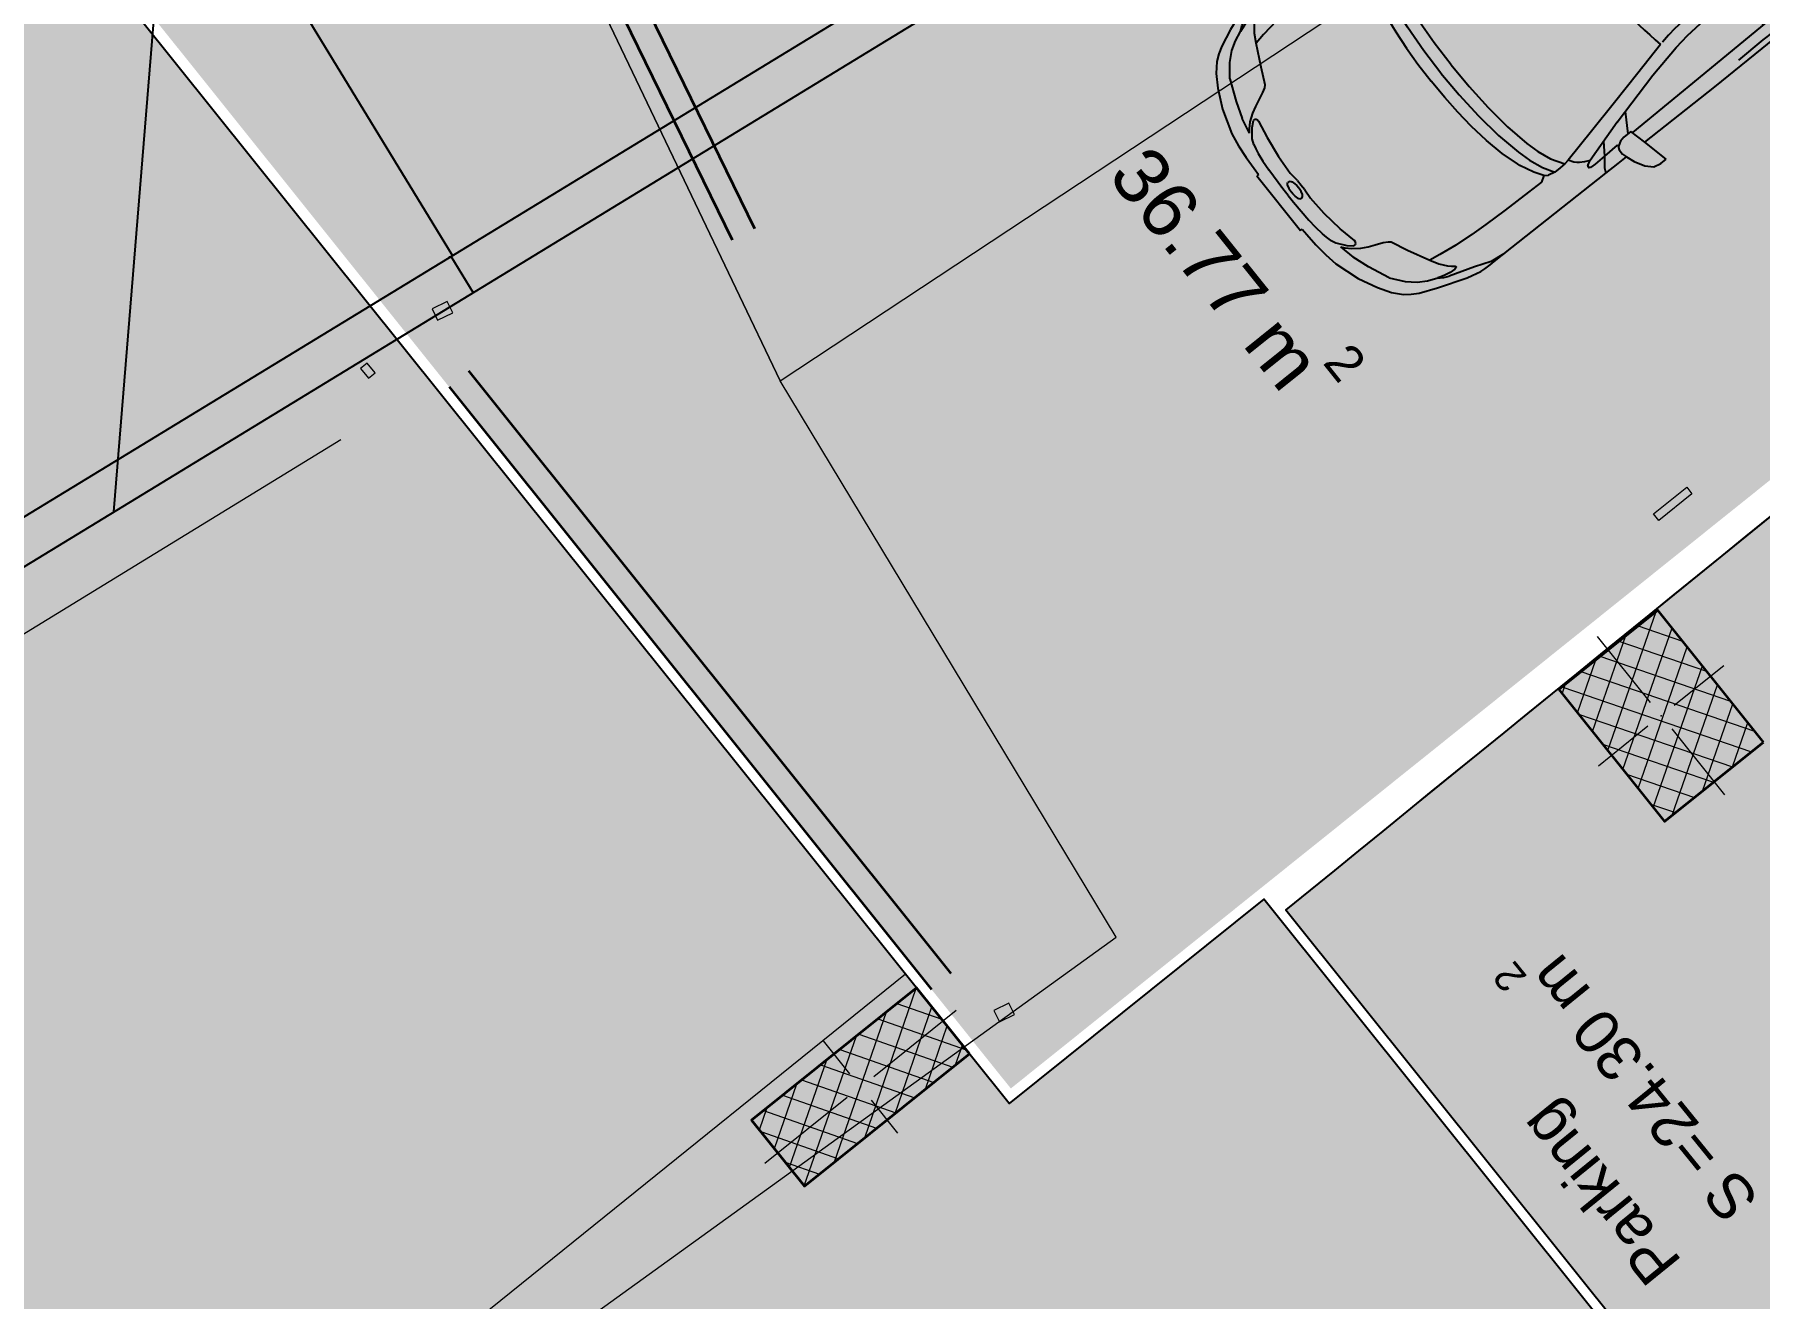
# Model space of a CAD drawing. Header units: metres. Extents: x 7511783 to 7512372, y 4692307 to 4692611.
# Drawn here: x 7511930.56 to 7511938.72, y 4692369.04 to 4692375.02 of the extents above; entities that cross this region are included whole.
import ezdxf
from ezdxf.enums import TextEntityAlignment as Align

# ---------------------------------------------------------------- set-up
doc = ezdxf.new("R2010")
doc.units = ezdxf.units.M
for name, color, linetype, lineweight in [('2D Drafting - General_Pen_No__1', 7, 'Continuous', 0), ('2D Drafting - General_Pen_No__102', 254, 'Continuous', 0), ('A - Fill Zone_Pen_No__1', 7, 'Continuous', 0), ('A - Fill Zone_Pen_No__102', 254, 'Continuous', 0), ('A - Fill Zone_Pen_No__156', 165, 'Continuous', 0), ('A - Muret', 7, 'Continuous', 0), ('A - Muret_Pen_No__102', 254, 'Continuous', 0), ('A - Muret_Pen_No__7', 7, 'Continuous', 0), ('A - Pllaka Themel', 7, 'Continuous', 0), ('A - Pllaka Themel_Pen_No__42', 8, 'Continuous', 0), ('A - Rampa_Pen_No__42', 8, 'Continuous', 0), ('A - Shtyllat', 7, 'Continuous', 0), ('A - Shtyllat_Pen_No__1', 7, 'Continuous', 0), ('A - Shtyllat_Pen_No__7', 7, 'Continuous', 0), ('A -Polyline_Pen_No__1', 7, 'Continuous', 0), ('A -Polyline_Pen_No__178', 43, 'Continuous', 0), ('A1 - Bodrumi -1', 7, 'Continuous', 0), ('A1 - Bodrumi -1_Pen_No__42', 8, 'Continuous', 0), ('bodrum 1 garazhat projekt', 7, 'Continuous', 0), ('garazhat-netw-amiri - b1', 20, 'Continuous', 0), ('Interior - Furniture _Pen_No__42', 8, 'Continuous', 0), ('Parc-Kojshi', 251, 'Continuous', 0), ('vijat rregullim', 1, 'Continuous', 0)]:
    doc.layers.add(name, color=color, linetype=linetype, lineweight=lineweight)
doc.styles.add('GENERATED_STYLE_1', font='arial.ttf')
pattern_1 = [(44.99999999999998, (0, 0), (-68.94290863686237, 68.94290863686243), []), (135.0000000000001, (0, 0), (68.94290863686219, 68.94290863686261), [])]

# ---------------------------------------------------------------- blocks, each defined once
blk = doc.blocks.new('Slab_5', base_point=(27099.99999994247, -19050.45703700876))
at = {"layer": 'A - Pllaka Themel_Pen_No__42', "color": 8, "linetype": 'Continuous', "lineweight": 25, "flags": 128}
blk.add_lwpolyline([(27099.99999994247, -19050.45703700876), (27099.99999994245, -53141.28956256484), (34367.48378446266, -53141.28956256484), (34572.08011014806, -54047.73212241127), (58725.51372234098, -48551.56399353076), (58577.30438397717, -47886.40318112022), (60192.66493870387, -47573.34216697117), (56976.71528492225, -33242.20353530695), (55470.262655318, -33580.37692266012), (52202.17436583388, -19050.80466526668)], close=True, dxfattribs=at)
blk = doc.blocks.new('Slab_6', base_point=(63264.51523607764, -68393.3326743771))
at = {"layer": 'A1 - Bodrumi -1_Pen_No__42', "color": 8, "linetype": 'Continuous', "lineweight": 25, "flags": 128}
blk.add_lwpolyline([(63264.51523607764, -68393.3326743771), (83257.00457082294, -63909.70114019907), (75456.13369070938, -29146.91751099753, 0.0021919497620864), (57048.23205081843, -33332.54687322022), (60252.72529317138, -47612.63264707229), (58637.28843211705, -47925.70844958309), (58785.1422201114, -48589.27355840802), (58818.69832244765, -48581.63779186852)], format="xyb", close=True, dxfattribs=at)
blk = doc.blocks.new('Wall_21', base_point=(9499.999999999998, -12000.83965125989))
at = {"layer": 'A - Muret_Pen_No__102', "linetype": 'Continuous', "lineweight": 0}
blk.add_hatch(color=254, dxfattribs=at).paths.add_polyline_path([(9499.999999999998, -12000.83965125989), (9499.999999999998, -18400.83861859194), (9619.999999999996, -18400.83861859194), (9619.999999999996, -12000.83965125989)])
at = {"layer": 'A - Muret_Pen_No__7', "color": 7, "linetype": 'Continuous', "lineweight": 35, "flags": 128}
for points in [[(9499.999999999998, -12000.83965125989), (9499.999999999998, -18400.83861859194)], [(9619.999999999996, -18400.83861859194), (9619.999999999996, -12000.83965125989)]]:
    blk.add_lwpolyline(points, dxfattribs=at)
blk = doc.blocks.new('Wall_49', base_point=(55376.65188295733, -32935.07336948369))
at = {"layer": 'A - Muret_Pen_No__102', "linetype": 'Continuous', "lineweight": 0}
blk.add_hatch(color=254, dxfattribs=at).paths.add_polyline_path([(55493.74042120957, -32908.80029943175), (54694.60120712954, -29347.35726092619), (54577.51266887731, -29373.63033097814), (55376.65188295733, -32935.07336948369)])
at = {"layer": 'A - Muret_Pen_No__7', "color": 7, "linetype": 'Continuous', "lineweight": 35, "flags": 128}
for points in [[(55493.74042120957, -32908.80029943175), (54694.60120712954, -29347.35726092619)], [(54577.51266887731, -29373.63033097814), (55376.65188295733, -32935.07336948369)]]:
    blk.add_lwpolyline(points, dxfattribs=at)
blk = doc.blocks.new('Column_58', base_point=(6943.845032109078, 11981.02561069926))
at = {"layer": 'A - Shtyllat_Pen_No__1', "color": 7, "linetype": 'Continuous', "lineweight": 13, "flags": 128}
blk.add_lwpolyline([(7037.039968977286, 12022.43459211792), (7045.7976589946, 11983.40507936717), (6850.650095240871, 11939.6166292806), (6841.892405223557, 11978.64614203135)], close=True, dxfattribs=at)
blk = doc.blocks.new('Column_83', base_point=(990.0000000000013, 14410))
at = {"layer": 'A - Shtyllat_Pen_No__1', "color": 7, "linetype": 'Continuous', "lineweight": 13, "flags": 128}
blk.add_lwpolyline([(950.0000000000013, 14440), (950.0000000000013, 14380), (1030.000000000001, 14380), (1030.000000000001, 14440)], close=True, dxfattribs=at)
blk = doc.blocks.new('Column_85', base_point=(7275.000000000002, 14410))
at = {"layer": 'A - Shtyllat_Pen_No__1', "color": 7, "linetype": 'Continuous', "lineweight": 13, "flags": 128}
blk.add_lwpolyline([(7235.000000000001, 14440), (7235.000000000001, 14380), (7315.000000000002, 14380), (7315.000000000002, 14440)], close=True, dxfattribs=at)
blk = doc.blocks.new('Column_95', base_point=(5563.748212184094, 11681.59937349723))
at = {"layer": 'A - Shtyllat_Pen_No__1', "color": 7, "linetype": 'Continuous', "lineweight": 13, "flags": 128}
blk.add_lwpolyline([(5589.831236072453, 11656.70608394283), (5576.694701046481, 11715.25035306894), (5537.665188295735, 11706.49266305163), (5550.801723321708, 11647.94839392551)], close=True, dxfattribs=at)
blk = doc.blocks.new('Column_100', base_point=(54872.54005040725, -33201.91900576002))
at = {"layer": 'A - Shtyllat', "linetype": 'Continuous', "lineweight": 0}
h = blk.add_hatch(dxfattribs=at)
h.set_pattern_fill('CONCRETE_BLOCK', color=18, style=0, pattern_type=2)
h.set_pattern_definition(pattern_1)
h.paths.add_polyline_path([(55404.19740987815, -33287.5954442973), (55316.62050970499, -32897.30031678984), (54340.88269093636, -33116.24256722273), (54428.4595911095, -33506.53769473019)])
at = {"layer": 'A - Shtyllat_Pen_No__1', "color": 7, "linetype": 'Continuous', "lineweight": 13}
for p, q in [((54855.02467037262, -33123.85998025853), (54811.23622028603, -32928.7124165048)), ((54950.59907590874, -33184.40362572539), (55438.46798529306, -33074.93250050894)), ((54794.48102490576, -33219.43438579465), (54306.61211552144, -33328.90551101109)), ((54890.05543044188, -33279.9780312615), (54933.84388052846, -33475.12559501523))]:
    blk.add_line(p, q, dxfattribs=at)
blk.add_point((54872.54005040725, -33201.91900576002), dxfattribs=at)
at = {"layer": 'A - Shtyllat_Pen_No__7', "color": 7, "linetype": 'Continuous', "lineweight": 35, "flags": 128}
blk.add_lwpolyline([(55404.19740987815, -33287.5954442973), (55316.62050970499, -32897.30031678984), (54340.88269093636, -33116.24256722273), (54428.4595911095, -33506.53769473019)], close=True, dxfattribs=at)
blk = doc.blocks.new('Column_179', base_point=(59045.0060760387, -33287.85267673247))
at = {"layer": 'A - Shtyllat', "linetype": 'Continuous', "lineweight": 0}
h = blk.add_hatch(dxfattribs=at)
h.set_pattern_fill('CONCRETE_BLOCK', color=18, style=0, pattern_type=2)
h.set_pattern_definition(pattern_1)
h.paths.add_polyline_path([(59425.30967170808, -33612.45886139465), (59250.14300652697, -32831.87149318445), (58664.70248036931, -32963.24649207029), (58839.86914555044, -33743.83386028049)])
at = {"layer": 'A - Shtyllat_Pen_No__1', "color": 7, "linetype": 'Continuous', "lineweight": 13}
for p, q in [((59027.48940952059, -33209.79393991145), (58939.90607693003, -32819.50025580635)), ((59123.06481285972, -33270.33601021436), (59415.78507593855, -33204.64851077144)), ((58966.94733921767, -33305.36934325059), (58674.22707613886, -33371.0568426935)), ((59062.52274255681, -33365.91141355349), (59150.10607514737, -33756.2050976586))]:
    blk.add_line(p, q, dxfattribs=at)
blk.add_point((59045.0060760387, -33287.85267673247), dxfattribs=at)
at = {"layer": 'A - Shtyllat_Pen_No__7', "color": 7, "linetype": 'Continuous', "lineweight": 35, "flags": 128}
blk.add_lwpolyline([(59425.30967170808, -33612.45886139465), (59250.14300652697, -32831.87149318445), (58664.70248036931, -32963.24649207029), (58839.86914555044, -33743.83386028049)], close=True, dxfattribs=at)
blk = doc.blocks.new('Car 05 22')
at = {"layer": 'Interior - Furniture _Pen_No__42', "color": 8, "linetype": 'Continuous', "lineweight": 25}
for p, q in [((1961.117547741, 983.221158223), (1928.938242309, 983.221158223)), ((1928.938242309, 983.221158223), (1957.843908175, 858.0544967500001)), ((1996.903176747, 974.9060932165999), (1961.117547741, 983.221158223)), ((2026.89661068, 945.007687052), (1996.903176747, 974.9060932165999)), ((2054.5732194, 897.577022836), (2026.89661068, 945.007687052)), ((2067.91700908, 857.6794056350001), (2054.5732194, 897.577022836)), ((-483.1389679684001, 817.2581826864), (-585.227090103, 801.027979058)), ((-372.3345973750002, 830.229933465), (-483.1389679684001, 817.2581826864)), ((-251.752794228, 841.043733947), (-372.3345973750002, 830.229933465)), ((-168.2198443133, 844.6061713611999), (-251.752794228, 841.043733947)), ((-78.35772569479998, 850.6357850930001), (-168.2198443133, 844.6061713611999)), ((-24.036324899, 852.2918850640001), (-78.35772569479998, 850.6357850930001)), ((40.3182760438, 852.3336850629998), (-24.036324899, 852.2918850640001)), ((230.8030912739, 845.5192631063), (40.3182760438, 852.3336850629998)), ((124.560977278, 791.3967861309999), (129.0398444, 820.4687779309999)), ((129.0398444, 820.4687779309999), (138.886242882, 832.3883788069998)), ((138.886242882, 832.3883788069998), (165.168377873, 840.275885275)), ((165.168377873, 840.275885275), (194.733578306, 844.324685204)), ((194.733578306, 844.324685204), (230.803091274, 845.519263106)), ((210.873013229, 809.2317387879999), (418.0703055720001, 816.1926024380003)), ((400.0158099590001, 847.596806379), (230.8030912739, 845.5192631063)), ((590.7241636140001, 851.6786068920001), (400.0158099590001, 847.596806379)), ((856.5325990199999, 856.169707455), (590.7241636140001, 851.6786068920001)), ((1129.8609284, 858.5331077519999), (856.5325990199999, 856.169707455)), ((1119.51383092, 833.2672045809999), (1115.14443198, 808.948201529)), ((1120.16623076, 836.3248049650001), (1119.51383092, 833.2672045809999)), ((1120.69723063, 838.160005195), (1120.16623076, 836.3248049650001)), ((1129.8609284, 858.5331077519999), (1120.69723063, 838.160005195)), ((1536.1071561, 860.3802508980001), (1129.8609284, 858.5331077519999)), ((1162.63563846, 830.4777734580001), (1220.13025657, 829.0713745190002)), ((1220.13025657, 829.0713745190002), (1369.65750367, 831.489072695)), ((1957.843908175, 858.0544967500001), (1536.1071561, 860.3802508980001)), ((1957.84390817, 858.0544967500001), (1977.22141076, 777.427813481)), ((2119.91703998, 857.4374531180001), (2067.91700908, 857.6794056350001)), ((2075.28112592, 835.6608695470001), (2067.91700908, 857.6794056350001)), ((2075.2191259, 809.3983893609999), (2075.28112592, 835.6608695470001)), ((2193.165590015, 856.4504063259001), (2119.91703998, 857.4374531180001)), ((2166.81146925, 813.814537484), (2182.27381684, 834.081841238)), ((2182.27381684, 834.081841238), (2193.16559002, 856.4504063260001)), ((2808.01466132, 852.5547640039999), (2193.165590015, 856.4504063259001)), ((2855.711363900001, 852.6327640009998), (2808.01466132, 852.5547640039999)), ((2808.01466132, 852.5547640039999), (2876.86636504, 843.317264394)), ((2891.44016583, 852.5287640049999), (2855.711363900001, 852.6327640009998)), ((2876.86636504, 843.317264394), (2954.16376923, 813.731165643)), ((2922.51356751, 852.034364026), (2891.44016583, 852.5287640049999)), ((2904.11849592, 832.8863289209997), (2905.06820589, 832.8379901159999)), ((2945.17226874, 849.4061641369999), (2922.51356751, 852.034364026)), ((2989.61447115, 839.6482645490003), (2945.17226874, 849.4061641369999)), ((3013.55027244, 833.064864827), (2989.61447115, 839.6482645490003)), ((3154.26138006, 782.5577669589998), (3013.55027244, 833.064864827)), ((-757.6903274910002, 747.022066986), (-784.8200333720001, 721.8124613509999)), ((-706.3378894982, 775.7872218095), (-757.6903274910002, 747.022066986)), ((-701.0941271610001, 743.2591195180001), (-729.425104913, 716.3992494200002)), ((-585.227090103, 801.027979058), (-706.3378894982, 775.7872218095)), ((-664.8727541800001, 760.961322365), (-701.0941271610001, 743.2591195180001)), ((-626.571782751, 772.4860242179999), (-664.8727541800001, 760.961322365)), ((-594.8871138119998, 778.4895580349998), (-626.571782751, 772.4860242179999)), ((125.693926866, 743.8968737240001), (124.560977278, 791.3967861309999)), ((327.3887276080001, 761.920895626), (125.394377448, 756.455747737)), ((132.429139117, 722.8048827370001), (125.693926866, 743.8968737240001)), ((521.9507803269998, 764.6728959719999), (327.3887276080001, 761.920895626)), ((355.2943663540001, 762.315609428), (339.1227247570001, 683.1192857359999)), ((373.4006373970002, 762.5717151969999), (357.2289958010001, 683.375391506)), ((813.627009446, 769.327996556), (521.9507803269998, 764.6728959719999)), ((1108.59023357, 773.98329714), (813.627009446, 769.327996556)), ((1036.25651944, 772.8416796290002), (996.5002997029998, 578.7916468290002)), ((1041.96657906, 578.0240872360001), (1107.56627095, 773.967136299)), ((1173.32542975, 774.895061201), (1090.33970038, 577.89253068)), ((1115.14443198, 808.948201529), (1108.59023357, 773.98329714)), ((1108.59023357, 773.98329714), (1537.61805657, 780.025947399)), ((1537.61805657, 780.025611521), (1974.99295641, 786.0764425990001)), ((1939.15395607, 686.22492547), (1995.917261, 777.427813481)), ((1977.22141076, 777.427813481), (2019.59119012, 777.427813481)), ((2000.39650233, 701.591770694), (2213.53100788, 762.9814866290001)), ((2019.59119012, 777.427813481), (2044.48611622, 783.069509224)), ((2044.48611622, 783.069509224), (2063.35562216, 792.2740022800001)), ((2063.35562216, 792.2740022800001), (2070.42572439, 799.8521965630001)), ((2068.68333559, 787.696981005), (2065.39356605, 794.4584027669999)), ((2068.68333559, 787.696981005), (2148.02030692, 790.4828861469999)), ((2070.42572439, 799.8521965630001), (2075.2191259, 809.3983893609999)), ((2106.51930118, 732.1586113790001), (2148.02030692, 790.4828861469999)), ((2148.02030692, 790.4828861469999), (2166.81146925, 813.814537484)), ((2148.02030692, 790.4828861469999), (2205.61920777, 792.204186117)), ((2205.61920777, 792.204186117), (2227.21980808, 791.0038861380001)), ((2226.59190807, 769.8777067159999), (2213.53100788, 762.9814866290001)), ((2213.53100788, 762.9814866290001), (2238.34670825, 752.240186817)), ((2234.36910819, 773.9630864369999), (2226.59190807, 769.8828865080001)), ((2227.21980808, 791.0038861380001), (2232.61990816, 790.029986155)), ((2232.61990816, 790.029986155), (2237.93539134, 787.2871225249999)), ((2238.46067648, 776.864360243), (2234.36910819, 773.9630864369999)), ((2240.81890828, 784.03918626), (2237.93539134, 787.2871225249999)), ((2238.34670825, 752.240186817), (2258.53170854, 739.717487037)), ((2238.46067648, 776.864360243), (2240.85090828, 780.5209863219999)), ((2240.85090828, 780.5209863219999), (2240.81890828, 784.03918626)), ((2258.53170854, 739.717487037), (2269.0398087, 731.086787188)), ((2954.16376923, 813.731165643), (3075.78877375, 774.6896785450001)), ((3022.47491973, 758.305686711), (3023.66221975, 762.4851866380001)), ((3024.49924208, 753.7186598590001), (3022.47491973, 758.305686711)), ((3023.66221975, 762.4851866380001), (3034.64521991, 765.0503865930001)), ((3037.91041996, 743.452886971), (3024.49924208, 753.7186598590001)), ((3034.64521991, 765.0503865930001), (3046.93432009, 763.817386614)), ((3050.61522015, 730.6688871950001), (3037.91041996, 743.452886971)), ((3046.93432009, 763.817386614), (3060.9451203, 762.9292866300001)), ((3060.9451203, 762.9292866300001), (3089.85712072, 757.3861867269998)), ((3100.48402088, 763.1120866269999), (3075.78877375, 774.6896785450001)), ((3089.85712072, 757.3861867269998), (3108.43932099, 751.4304868319999)), ((3114.13862108, 753.3111867989999), (3100.48402088, 763.1120866269999)), ((3108.43932099, 751.4304868319999), (3122.8656212, 746.4359869189999)), ((3122.8656212, 746.4359869189999), (3114.13862108, 753.3111867989999)), ((3170.0706946, 726.5554905960001), (3122.8656212, 746.4359869189999)), ((3235.883818752, 747.6101556219), (3154.26138006, 782.5577669589998)), ((3269.07948628, 728.3294692490001), (3235.883818752, 747.6101556219)), ((-815.0478655078, 667.7598955197002), (-855.0523550635, 511.0116477078998)), ((-784.8200333720001, 721.8124613509999), (-815.0478655078, 667.7598955197002)), ((-768.2719792499998, 602.2788720830002), (-750.577082573, 669.7773949330001)), ((-729.425104913, 716.3992494200002), (-750.577082573, 669.7773949330001)), ((146.670770152, 710.6062742990001), (132.429139117, 722.8048827370001)), ((171.252864179, 696.6287725440001), (146.670770152, 710.6062742990001)), ((212.566754139, 676.5412700230002), (171.252864179, 696.6287725440001)), ((266.3151410770001, 654.566867265), (212.566754139, 676.5412700230002)), ((319.4903281550001, 636.426864989), (266.3151410770001, 654.566867265)), ((339.1227247570001, 683.1192857359999), (329.5580559370001, 633.8673348859999)), ((357.2289958010001, 683.375391506), (346.76505809, 629.492778784)), ((2000.39650233, 701.591770694), (1730.35620914, 633.8338533080002)), ((1952.84760406, 621.338789111), (2122.045506540001, 659.9572884350001)), ((2122.045506540001, 659.9572884350001), (2293.79610906, 697.6509877739999)), ((2269.0398087, 731.086787188), (2278.83550884, 721.965087348)), ((2278.83550884, 721.965087348), (2293.79610906, 697.6509877739999)), ((2293.79610906, 697.6509877739999), (2317.1870094, 700.7385877199999)), ((2293.79610906, 697.6386630720001), (2293.79610906, 697.6509877739999)), ((2317.1870094, 700.7385877199999), (2345.74280982, 702.7498876850001)), ((2355.134199750001, 639.912801441), (2317.1870094, 700.7385877199999)), ((2345.74280982, 702.7498876850001), (2378.929310310001, 702.0184876970001)), ((2410.10490185, 649.1086815510001), (2378.929310310001, 702.0184876970001)), ((2378.929310310001, 702.0184876970001), (2410.57231077, 694.2028878339999)), ((2410.57231077, 694.2028878339999), (2410.58631694, 694.1782473540001)), ((2428.73881104, 681.7061880529999), (2410.57231077, 694.2028878339999)), ((2428.73881104, 681.7061880529999), (2457.25830016, 700.035535323)), ((2428.77597173, 681.700745325), (2428.73881104, 681.7061880529999)), ((2428.77597173, 681.700745325), (2456.66545813, 639.8418234830003)), ((2457.25830016, 700.035535323), (2535.4819126, 697.9905877680001)), ((2535.422612600001, 697.9916562040003), (2673.21491462, 695.5089878119999)), ((2535.46586986, 697.9894090810001), (2535.4819126, 697.988971943)), ((2673.21491462, 695.5089878119999), (2787.200816290001, 691.4809878819998)), ((2787.200816290001, 691.4809878819998), (2868.415817480001, 687.223087957)), ((2868.395882330001, 687.22488671), (2959.72331881, 678.984388101)), ((2959.72331881, 678.984388101), (2868.415817480001, 687.1969879569999)), ((2959.72331881, 678.984388101), (3047.2313201, 666.2002883250001)), ((3047.20992906, 666.2041971140001), (3100.00912087, 656.556188494)), ((3064.50712035, 714.6457874760001), (3050.61522015, 730.6688871950001)), ((3076.97452053, 697.807687771), (3064.50712035, 714.6457874760001)), ((3100.00912087, 656.556188494), (3076.97452053, 697.807687771)), ((3152.92075342, 553.873393456), (3100.00912087, 656.556188494)), ((3211.69204952, 701.0151137130001), (3170.0706946, 726.5554905960001)), ((3254.25934432, 663.1775183300001), (3211.69204952, 701.0151137130001)), ((3301.867263790001, 602.80900872), (3254.25934432, 663.1775183300001)), ((3298.56678787, 705.6390702070001), (3269.07948628, 728.3294692490001)), ((3337.33388997, 663.3806719909999), (3298.56678787, 705.6390702070001)), ((3374.49419199, 603.583974516), (3337.33388997, 663.3806719909999)), ((-768.2719792499998, 602.2788720830002), (-782.764796709, 510.0106247469999)), ((-764.3441764490001, 617.261773195), (-665.728145997, 623.9546285630003)), ((-665.728145997, 623.9546285630003), (-500.877431885, 634.180288886)), ((-500.877431885, 634.180288886), (-383.0238853850001, 641.9613403830001)), ((-383.0238853850001, 641.9613403830001), (-274.220886173, 631.318400078)), ((-274.220886173, 631.318400078), (-56.404854203, 600.536895199)), ((-56.404854203, 600.536895199), (145.941775497, 566.5900898169999)), ((392.7088835140001, 617.8124267930001), (319.4903281550001, 636.426864989)), ((474.8166917820001, 607.1053878569999), (392.7088835140001, 617.8124267930001)), ((521.3449804749999, 601.6186871690002), (474.8166917820001, 607.1053878569999)), ((569.9935686519999, 596.8381865689998), (521.3449804749999, 601.6186871690002)), ((652.59274858, 590.9845858339997), (569.9935686519999, 596.8381865689998)), ((772.8388193580001, 584.9903850819998), (652.59274858, 590.9845858339997)), ((907.2666866909999, 580.298084493), (772.8388193580001, 584.9903850819998)), ((1041.96657906, 578.0240872360001), (907.2666866909999, 580.298084493)), ((1227.79815085, 577.5186957939999), (1041.96657906, 578.0240872360001)), ((1316.09897866, 580.475793563), (1227.79815085, 577.5186957939999)), ((1403.02450604, 584.4121905939998), (1316.09897866, 580.475793563)), ((1483.8761315, 590.1361862749999), (1403.02450604, 584.4121905939998)), ((1562.00595611, 600.596478384), (1483.8761315, 590.1361862749999)), ((1730.35620914, 633.8338533080002), (1562.00595611, 600.596478384)), ((1610.72419049, 544.0665862469999), (1779.61280153, 581.7538898049997)), ((1779.61280153, 581.7538898049997), (1952.84760406, 621.338789111)), ((2379.77420337, 575.387091212), (2355.13301598, 639.9159014410001)), ((2397.334105950001, 514.2584815219999), (2379.77250853, 575.3929912130001)), ((2436.02871163, 583.2244924540001), (2410.10490185, 649.1086815510001)), ((2453.63941421, 521.616582688), (2436.02871163, 583.2244924540001)), ((2456.66545813, 639.8418234830003), (2487.236391870001, 574.2621729599999)), ((2487.236391870001, 574.2621729599999), (2491.79934275, 562.0052962960001)), ((3301.867263790001, 602.80900872), (3346.015513130001, 501.4217980699999)), ((3418.40079436, 512.7439783509999), (3374.49419199, 603.583974516)), ((-855.0523550635, 511.0116477078998), (-874.6778528530002, 344.9579771100001)), ((-782.7621654889999, 510.027376359), (-794.5333543099999, 390.6265818930001)), ((145.941775497, 566.5900898169999), (233.261172115, 552.312592089)), ((233.261172115, 552.312592089), (315.3092800730001, 541.359190513)), ((315.2936019620001, 541.3606176840001), (384.2945810830001, 535.0794906230001)), ((384.2815104790001, 535.080362318), (454.174320738, 530.4191213629999)), ((454.170282107, 530.4193907049998), (526.242583163, 526.2868907769997)), ((526.2331313149998, 526.2873073839999), (627.7018846490002, 521.814890855)), ((627.698546207, 521.8149872519999), (756.75876515, 518.0884218199999)), ((756.75876515, 518.0884218199999), (1322.62824821, 518.052230308)), ((1322.62824821, 518.052230308), (1420.49779626, 521.652890858)), ((1420.49066257, 521.652523245), (1466.64156934, 524.030772681)), ((1466.62639694, 524.0299908169999), (1510.87647584, 527.594696836)), ((1510.85529759, 527.5929907539999), (1554.25309822, 533.0576906580001)), ((1554.25309822, 533.0576906580001), (1596.82961355, 540.969674969)), ((1597.28918852, 541.1774857889999), (1596.65116701, 540.8889849259999)), ((2419.31580918, 395.7362626700001), (2397.33316008, 514.2635815229997)), ((2477.61661773, 401.0764635800001), (2453.63941421, 521.616582688)), ((2491.79994982, 562.0052962960001), (2517.90263133, 477.034766618)), ((3189.62073735, 475.569766106), (3152.92075342, 553.873393456)), ((3346.015513130001, 501.4217980699999), (3374.297465860001, 419.557472908)), ((3457.47689648, 393.0984834030001), (3418.40079436, 512.7439783509999)), ((2517.90263133, 477.034766618), (2537.54372273, 384.0810341510001)), ((3199.39883308, 466.7584630290001), (3189.62073735, 475.569766106)), ((3220.69886845, 454.388540188), (3199.39883308, 466.7584630290001)), ((3256.10680826, 439.2417534179999), (3220.67662376, 454.4014587129999)), ((3288.390194130001, 425.101248479), (3256.10680826, 439.2417534179999)), ((3319.36158057, 408.41284265), (3288.390194130001, 425.101248479)), ((3353.46269085, 384.2512837760001), (3319.36158057, 408.41284265)), ((3391.09039087, 344.247647689), (3374.297465860001, 419.557472908)), ((-874.6778528530002, 344.9579771100001), (-882.944054645, 194.680643518)), ((-794.5333543099999, 390.6265818930001), (-802.4328468090001, 258.715288008)), ((2433.73206705, 266.091642182), (2419.31580918, 395.7362626700001)), ((2493.88922012, 269.050242651), (2477.61661773, 401.0764635800001)), ((2537.54372273, 384.0810341510001), (2551.45611664, 285.6281997640001)), ((3321.23357975, 370.497229407), (3320.99727986, 362.132926485)), ((3320.99727986, 362.132926485), (3338.31527228, 276.8564967000001)), ((3324.654278260001, 377.297531782), (3321.23357975, 370.497229407)), ((3328.30797666, 379.591332583), (3324.654278260001, 377.297531782)), ((3338.468372210001, 379.4523325350001), (3328.30797666, 379.591332583)), ((3363.640761200001, 357.811724976), (3338.468372210001, 379.4523325350001)), ((3377.182392130001, 359.9734848010001), (3353.46269085, 384.2512837760001)), ((3396.66521323, 315.8049103040001), (3363.640761200001, 357.811724976)), ((3391.09039087, 344.247647689), (3377.182392130001, 359.9734848010001)), ((3468.34279707, 330.9338860280001), (3457.47689648, 393.0984834030001)), ((3474.4914974, 263.721088865), (3468.34279707, 330.9338860280001)), ((-802.4328468090001, 258.715288008), (-806.8131426489999, 124.936494209)), ((2441.61713002, 131.955220918), (2433.73181129, 266.093942182)), ((2503.10292147, 133.173421111), (2493.88922012, 269.050242651)), ((2551.45611664, 285.6281997640001), (2559.71041303, 193.693567653)), ((3338.31527228, 276.8564967000001), (3351.882966340001, 172.661960307)), ((3408.0703938, 289.3779877820001), (3396.66521323, 315.8049103040001)), ((3408.0703938, 289.3779877820001), (3413.77629411, 267.259988716)), ((3413.77548775, 267.2641933500001), (3418.45445829, 242.866384828)), ((3478.33319761, 199.917191559), (3474.4914974, 263.721088865)), ((-882.944054645, 194.680643518), (-885.3767076889999, 0)), ((2559.71041303, 193.693567653), (2564.38081099, 101.185635342)), ((3351.882966340001, 172.661960307), (3358.343763510001, 75.87012649980001)), ((3418.452194370001, 242.878189745), (3424.044894670001, 200.723791525)), ((3424.044894670001, 200.723791525), (3427.72848251, 152.023715234)), ((3479.35651311, 164.9481933352), (3478.33319761, 199.917191559)), ((3489.519598210001, 164.9481933352), (3479.35651311, 164.9481933352)), ((3489.519598210001, -164.9481933352), (3489.519598210001, 164.9481933352)), ((-806.8131426489999, 124.936494209), (-808.0470753050001, 0)), ((2444.0197128, -0.0273000043277), (2441.61701245, 131.957220918)), ((2506.01959488, -3.86e-13), (2503.10292147, 133.173421111)), ((2564.38081099, 101.185635342), (2566.01761027, -0.00610000213065)), ((3432.36383112, 39.98011396419999), (3427.72848251, 152.023715234)), ((-885.3767076889999, 0), (-882.944054645, -194.680643518)), ((-806.8131426489999, -124.936494209), (-808.0470753050001, 1.477e-13)), ((2444.0197128, 0.0273000043271), (2441.61701245, -131.957220918)), ((2564.38081099, -101.185635342), (2566.01761027, 0.00610000212997)), ((3353.95786543, 27.8932505984), (3358.343763510001, 75.87012649980001)), ((3353.95786543, 27.8932505984), (3353.95786543, -0.7649002671629999)), ((3353.95786543, -27.8932505984), (3353.95786543, 0.7649002671619999)), ((3370.89075802, 11.74110410089999), (3370.32315827, -0.7649002671629999)), ((3370.89075802, -11.74110410089999), (3370.32315827, 0.7649002671619999)), ((3372.49235732, 23.6550082622), (3370.89075802, 11.74110410089999)), ((3376.267285060001, 38.99395092400001), (3372.49235732, 23.6550082622)), ((3381.98685317, 46.5714162664), (3376.267285060001, 38.99395092400001)), ((3386.21005132, 48.3522168884), (3381.98685317, 46.5714162664)), ((3386.21005132, 48.3522168884), (3394.28954778, 48.3522168884)), ((3398.51284593, 46.5714162664), (3394.28954778, 48.3522168884)), ((3404.23226311, 38.99375151340001), (3398.51284593, 46.5714162664)), ((3404.23226311, 38.99375151340001), (3408.00714178, 23.6550082622)), ((3408.00714178, 23.6550082622), (3409.766541010001, 8.055102813469999)), ((3409.766541010001, 8.055102813469999), (3409.766541010001, -4.961e-13)), ((3431.76949509, 57.3729975776), (3431.76949509, 56.7710829698)), ((3432.04453126, -0.0109000038072), (3432.36383112, 39.98011396419999)), ((3432.04453126, 0.0109000038063), (3432.36383112, -39.98011396419999)), ((2506.01959488, -2.78e-13), (2503.10292147, -133.173421111)), ((3351.882966340001, -172.661960307), (3358.343763510001, -75.87012649980001)), ((3353.95786543, -27.8932505984), (3358.343763510001, -75.87012649980001)), ((3372.49235732, -23.6550082622), (3370.89075802, -11.74110410089999)), ((3376.267285060001, -38.99395092400001), (3372.49235732, -23.6550082622)), ((3381.98685317, -46.5714162664), (3376.267285060001, -38.99395092400001)), ((3386.21005132, -48.3522168884), (3381.98685317, -46.5714162664)), ((3386.21005132, -48.3522168884), (3394.28954778, -48.3522168884)), ((3398.51284593, -46.5714162664), (3394.28954778, -48.3522168884)), ((3404.23226311, -38.99375151340001), (3398.51284593, -46.5714162664)), ((3404.23226311, -38.99375151340001), (3408.00714178, -23.6550082622)), ((3408.00714178, -23.6550082622), (3409.766541010001, -8.055102813469999)), ((3409.766541010001, -8.055102813469999), (3409.766541010001, -3.892e-13)), ((3432.36383112, -39.98011396419999), (3427.72848251, -152.023715234)), ((3431.76949509, -57.3729975776), (3431.76949509, -56.7710829698)), ((-802.4328468090001, -258.715288008), (-806.8131426489999, -124.936494209)), ((2441.61713002, -131.955220918), (2433.73181129, -266.093942182)), ((2503.10292147, -133.173421111), (2493.88922012, -269.050242651)), ((2559.71041303, -193.693567653), (2564.38081099, -101.185635342)), ((3424.044894670001, -200.723791525), (3427.72848251, -152.023715234)), ((-882.944054645, -194.680643518), (-874.6778528530002, -344.9579771100001)), ((2551.45611664, -285.6281997640001), (2559.71041303, -193.693567653)), ((3338.31527228, -276.8564967000001), (3351.882966340001, -172.661960307)), ((3413.77548775, -267.2641933500001), (3418.45445829, -242.866384828)), ((3418.452194370001, -242.878189745), (3424.044894670001, -200.723791525)), ((3474.4914974, -263.721088865), (3478.33319761, -199.917191559)), ((3478.33319761, -199.917191559), (3479.35651311, -164.9481933352)), ((3479.35651311, -164.9481933352), (3489.519598210001, -164.9481933352)), ((-794.5333543099999, -390.6265818930001), (-802.4328468090001, -258.715288008)), ((2433.73206705, -266.091642182), (2419.31580918, -395.7362626700001)), ((2493.88922012, -269.050242651), (2477.61661773, -401.0764635800001)), ((2537.54372273, -384.0810341510001), (2551.45611664, -285.6281997640001)), ((3320.99727986, -362.132926485), (3338.31527228, -276.8564967000001)), ((3396.66521323, -315.8049103040001), (3363.640761200001, -357.811724976)), ((3408.0703938, -289.3779877820001), (3396.66521323, -315.8049103040001)), ((3408.0703938, -289.3779877820001), (3413.77629411, -267.259988716)), ((3468.34279707, -330.9338860280001), (3474.4914974, -263.721088865)), ((-874.6778528530002, -344.9579771100001), (-855.0523550635, -511.0116477078998)), ((-782.7621654889999, -510.027376359), (-794.5333543099999, -390.6265818930001)), ((2419.31580918, -395.7362626700001), (2397.33316008, -514.2635815229997)), ((2477.61661773, -401.0764635800001), (2453.63941421, -521.616582688)), ((2517.90263133, -477.034766618), (2537.54372273, -384.0810341510001)), ((3353.46269085, -384.2512837760001), (3319.36158057, -408.41284265)), ((3321.23357975, -370.497229407), (3320.99727986, -362.132926485)), ((3324.654278260001, -377.297531782), (3321.23357975, -370.497229407)), ((3328.30797666, -379.591332583), (3324.654278260001, -377.297531782)), ((3338.468372210001, -379.4523325350001), (3328.30797666, -379.591332583)), ((3363.640761200001, -357.811724976), (3338.468372210001, -379.4523325350001)), ((3377.182392130001, -359.9734848010001), (3353.46269085, -384.2512837760001)), ((3391.09039087, -344.247647689), (3374.297465860001, -419.557472908)), ((3391.09039087, -344.247647689), (3377.182392130001, -359.9734848010001)), ((3418.40079436, -512.7439783509999), (3457.47689648, -393.0984834030001)), ((3457.47689648, -393.0984834030001), (3468.34279707, -330.9338860280001)), ((2491.79994982, -562.0052962960001), (2517.90263133, -477.034766618)), ((3189.62073735, -475.569766106), (3152.92075342, -553.873393456)), ((3199.39883308, -466.7584630290001), (3189.62073735, -475.569766106)), ((3220.69886845, -454.388540188), (3199.39883308, -466.7584630290001)), ((3256.10680826, -439.2417534179999), (3220.67662376, -454.4014587129999)), ((3288.390194130001, -425.101248479), (3256.10680826, -439.2417534179999)), ((3319.36158057, -408.41284265), (3288.390194130001, -425.101248479)), ((3346.015513130001, -501.4217980699999), (3374.297465860001, -419.557472908)), ((-855.0523550635, -511.0116477078998), (-815.0478655078, -667.7598955197002)), ((-768.2719792499998, -602.2788720830002), (-782.764796709, -510.0106247469999)), ((-56.404854203, -600.536895199), (145.941775497, -566.5900898169999)), ((145.941775497, -566.5900898169999), (233.261172115, -552.312592089)), ((233.261172115, -552.312592089), (315.3092800730001, -541.359190513)), ((315.2936019620001, -541.3606176840001), (384.2945810830001, -535.0794906230001)), ((384.2815104790001, -535.080362318), (454.174320738, -530.4191213629999)), ((454.170282107, -530.4193907049998), (526.242583163, -526.2868907769997)), ((526.2331313149998, -526.2873073839999), (627.7018846490002, -521.814890855)), ((627.698546207, -521.8149872519999), (756.75876515, -518.0884218199999)), ((756.75876515, -518.0884218199999), (1322.62824821, -518.052230308)), ((1322.62824821, -518.052230308), (1420.49779626, -521.652890858)), ((1420.49066257, -521.652523245), (1466.64156934, -524.030772681)), ((1466.62639694, -524.0299908169999), (1510.87647584, -527.594696836)), ((1510.85529759, -527.5929907539999), (1554.25309822, -533.0576906580001)), ((1554.25309822, -533.0576906580001), (1596.82961355, -540.969674969)), ((1597.28918852, -541.1774857889999), (1596.65116701, -540.8889849259999)), ((1610.72419049, -544.0665862469999), (1779.61280153, -581.7538898049997)), ((2397.334105950001, -514.2584815219999), (2379.77250853, -575.3929912130001)), ((2453.63941421, -521.616582688), (2436.02871163, -583.2244924540001)), ((2487.236391870001, -574.2621729599999), (2491.79934275, -562.0052962960001)), ((3152.92075342, -553.873393456), (3100.00912087, -656.556188494)), ((3301.867263790001, -602.80900872), (3346.015513130001, -501.4217980699999)), ((3374.49419199, -603.583974516), (3418.40079436, -512.7439783509999)), ((-768.2719792499998, -602.2788720830002), (-750.577082573, -669.7773949330001)), ((-764.3441764490001, -617.261773195), (-665.728145997, -623.9546285630003)), ((-665.728145997, -623.9546285630003), (-500.877431885, -634.180288886)), ((-500.877431885, -634.180288886), (-383.0238853850001, -641.9613403830001)), ((-383.0238853850001, -641.9613403830001), (-274.220886173, -631.318400078)), ((-274.220886173, -631.318400078), (-56.404854203, -600.536895199)), ((319.4903281550001, -636.426864989), (266.3151410770001, -654.566867265)), ((392.7088835140001, -617.8124267930001), (319.4903281550001, -636.426864989)), ((339.1227247570001, -683.1192857359999), (329.5580559370001, -633.8673348859999)), ((357.2289958010001, -683.375391506), (346.76505809, -629.492778784)), ((474.8166917820001, -607.1053878569999), (392.7088835140001, -617.8124267930001)), ((521.3449804749999, -601.6186871690002), (474.8166917820001, -607.1053878569999)), ((569.9935686519999, -596.8381865689998), (521.3449804749999, -601.6186871690002)), ((652.59274858, -590.9845858339997), (569.9935686519999, -596.8381865689998)), ((772.8388193580001, -584.9903850819998), (652.59274858, -590.9845858339997)), ((907.2666866909999, -580.298084493), (772.8388193580001, -584.9903850819998)), ((1041.96657906, -578.0240872360001), (907.2666866909999, -580.298084493)), ((1036.25651944, -772.8416796290002), (996.5002997029998, -578.7916468290002)), ((1227.79815085, -577.5186957939999), (1041.96657906, -578.0240872360001)), ((1041.96657906, -578.0240872360001), (1107.56627095, -773.967136299)), ((1173.32542975, -774.895061201), (1090.33970038, -577.89253068)), ((1316.09897866, -580.475793563), (1227.79815085, -577.5186957939999)), ((1403.02450604, -584.4121905939998), (1316.09897866, -580.475793563)), ((1483.8761315, -590.1361862749999), (1403.02450604, -584.4121905939998)), ((1562.00595611, -600.596478384), (1483.8761315, -590.1361862749999)), ((1730.35620914, -633.8338533080002), (1562.00595611, -600.596478384)), ((2000.39650233, -701.591770694), (1730.35620914, -633.8338533080002)), ((1779.61280153, -581.7538898049997), (1952.84760406, -621.338789111)), ((1952.84760406, -621.338789111), (2122.045506540001, -659.9572884350001)), ((2355.134199750001, -639.912801441), (2317.1870094, -700.7385877199999)), ((2379.77420337, -575.387091212), (2355.13301598, -639.9159014410001)), ((2410.10490185, -649.1086815510001), (2378.929310310001, -702.0184876970001)), ((2436.02871163, -583.2244924540001), (2410.10490185, -649.1086815510001)), ((2428.77597173, -681.700745325), (2456.66545813, -639.8418234830003)), ((2456.66545813, -639.8418234830003), (2487.236391870001, -574.2621729599999)), ((3301.867263790001, -602.80900872), (3254.25934432, -663.1775183300001)), ((3337.33388997, -663.3806719909999), (3374.49419199, -603.583974516)), ((-815.0478655078, -667.7598955197002), (-784.8200333720001, -721.8124613509999)), ((-784.8200333720001, -721.8124613509999), (-757.6903274910002, -747.022066986)), ((-729.425104913, -716.3992494200002), (-750.577082573, -669.7773949330001)), ((-701.0941271610001, -743.2591195180001), (-729.425104913, -716.3992494200002)), ((132.429139117, -722.8048827370001), (125.693926866, -743.8968737240001)), ((146.670770152, -710.6062742990001), (132.429139117, -722.8048827370001)), ((171.252864179, -696.6287725440001), (146.670770152, -710.6062742990001)), ((212.566754139, -676.5412700230002), (171.252864179, -696.6287725440001)), ((266.3151410770001, -654.566867265), (212.566754139, -676.5412700230002)), ((355.2943663540001, -762.315609428), (339.1227247570001, -683.1192857359999)), ((373.4006373970002, -762.5717151969999), (357.2289958010001, -683.375391506)), ((1939.15395607, -686.22492547), (1995.917261, -777.427813481)), ((2000.39650233, -701.591770694), (2213.53100788, -762.9814866290001)), ((2106.51930118, -732.1586113790001), (2148.02030692, -790.4828861469999)), ((2122.045506540001, -659.9572884350001), (2293.79610906, -697.6509877739999)), ((2258.53170854, -739.717487037), (2269.0398087, -731.086787188)), ((2269.0398087, -731.086787188), (2278.83550884, -721.965087348)), ((2278.83550884, -721.965087348), (2293.79610906, -697.6509877739999)), ((2293.79610906, -697.6386630720001), (2293.79610906, -697.6509877739999)), ((2293.79610906, -697.6509877739999), (2317.1870094, -700.7385877199999)), ((2317.1870094, -700.7385877199999), (2345.74280982, -702.7498876850001)), ((2345.74280982, -702.7498876850001), (2378.929310310001, -702.0184876970001)), ((2378.929310310001, -702.0184876970001), (2410.57231077, -694.2028878339999)), ((2428.73881104, -681.7061880529999), (2410.57231077, -694.2028878339999)), ((2410.57231077, -694.2028878339999), (2410.58631694, -694.1782473540001)), ((2428.77597173, -681.700745325), (2428.73881104, -681.7061880529999)), ((2428.73881104, -681.7061880529999), (2457.25830016, -700.035535323)), ((2457.25830016, -700.035535323), (2535.4819126, -697.9905877680001)), ((2535.422612600001, -697.9916562040003), (2673.21491462, -695.5089878119999)), ((2535.46586986, -697.9894090810001), (2535.4819126, -697.988971943)), ((2673.21491462, -695.5089878119999), (2787.200816290001, -691.4809878819998)), ((2787.200816290001, -691.4809878819998), (2868.415817480001, -687.223087957)), ((2868.395882330001, -687.22488671), (2959.72331881, -678.984388101)), ((2959.72331881, -678.984388101), (2868.415817480001, -687.1969879569999)), ((2959.72331881, -678.984388101), (3047.2313201, -666.2002883250001)), ((3050.61522015, -730.6688871950001), (3037.91041996, -743.452886971)), ((3047.20992906, -666.2041971140001), (3100.00912087, -656.556188494)), ((3064.50712035, -714.6457874760001), (3050.61522015, -730.6688871950001)), ((3076.97452053, -697.807687771), (3064.50712035, -714.6457874760001)), ((3100.00912087, -656.556188494), (3076.97452053, -697.807687771)), ((3170.0706946, -726.5554905960001), (3122.8656212, -746.4359869189999)), ((3211.69204952, -701.0151137130001), (3170.0706946, -726.5554905960001)), ((3254.25934432, -663.1775183300001), (3211.69204952, -701.0151137130001)), ((3235.883818752, -747.6101556219), (3269.07948628, -728.3294692490001)), ((3269.07948628, -728.3294692490001), (3298.56678787, -705.6390702070001)), ((3298.56678787, -705.6390702070001), (3337.33388997, -663.3806719909999)), ((-757.6903274910002, -747.022066986), (-706.3378894982, -775.7872218095)), ((-706.3378894982, -775.7872218095), (-585.227090103, -801.027979058)), ((-664.8727541800001, -760.961322365), (-701.0941271610001, -743.2591195180001)), ((-626.571782751, -772.4860242179999), (-664.8727541800001, -760.961322365)), ((-594.8871138119998, -778.4895580349998), (-626.571782751, -772.4860242179999)), ((-585.227090103, -801.027979058), (-483.149337101, -817.256968783)), ((125.693926866, -743.8968737240001), (124.560977278, -791.3967861309999)), ((124.560977278, -791.3967861309999), (129.0398444, -820.4687779309999)), ((327.3887276080001, -761.920895626), (125.394377448, -756.455747737)), ((210.873013229, -809.2317387879999), (418.0703055720001, -816.1926024380003)), ((521.9507803269998, -764.6728959719999), (327.3887276080001, -761.920895626)), ((813.627009446, -769.327996556), (521.9507803269998, -764.6728959719999)), ((1108.59023357, -773.98329714), (813.627009446, -769.327996556)), ((1108.59023357, -773.98329714), (1537.61805657, -780.025947399)), ((1115.14443198, -808.948201529), (1108.59023357, -773.98329714)), ((1119.51383092, -833.2672045809999), (1115.14443198, -808.948201529)), ((1537.61805657, -780.025611521), (1974.99295641, -786.0764425990001)), ((1957.84390817, -858.0544967500001), (1977.22141076, -777.427813481)), ((1977.22141076, -777.427813481), (2019.59119012, -777.427813481)), ((2019.59119012, -777.427813481), (2044.48611622, -783.069509224)), ((2044.48611622, -783.069509224), (2063.35562216, -792.2740022800001)), ((2063.35562216, -792.2740022800001), (2070.42572439, -799.8521965630001)), ((2068.68333559, -787.696981005), (2065.39356605, -794.4584027669999)), ((2068.68333559, -787.696981005), (2148.02030692, -790.4828861469999)), ((2070.42572439, -799.8521965630001), (2075.2191259, -809.3983893609999)), ((2075.2191259, -809.3983893609999), (2075.28112592, -835.6608695470001)), ((2148.02030692, -790.4828861469999), (2166.81146925, -813.814537484)), ((2148.02030692, -790.4828861469999), (2205.61920777, -792.204186117)), ((2166.81146925, -813.814537484), (2182.27381684, -834.081841238)), ((2205.61920777, -792.204186117), (2227.21980808, -791.0038861380001)), ((2213.53100788, -762.9814866290001), (2238.34670825, -752.240186817)), ((2226.59190807, -769.8777067159999), (2213.53100788, -762.9814866290001)), ((2234.36910819, -773.9630864369999), (2226.59190807, -769.8828865080001)), ((2227.21980808, -791.0038861380001), (2232.61990816, -790.029986155)), ((2232.61990816, -790.029986155), (2237.93539134, -787.2871225249999)), ((2238.46067648, -776.864360243), (2234.36910819, -773.9630864369999)), ((2240.81890828, -784.03918626), (2237.93539134, -787.2871225249999)), ((2238.34670825, -752.240186817), (2258.53170854, -739.717487037)), ((2238.46067648, -776.864360243), (2240.85090828, -780.5209863219999)), ((2240.85090828, -780.5209863219999), (2240.81890828, -784.03918626)), ((2876.86636504, -843.317264394), (2954.16376923, -813.731165643)), ((2954.16376923, -813.731165643), (3075.78877375, -774.6896785450001)), ((3013.55027244, -833.064864827), (3154.26138006, -782.5577669589998)), ((3024.49924208, -753.7186598590001), (3022.47491973, -758.305686711)), ((3022.47491973, -758.305686711), (3023.66221975, -762.4851866380001)), ((3023.66221975, -762.4851866380001), (3034.64521991, -765.0503865930001)), ((3037.91041996, -743.452886971), (3024.49924208, -753.7186598590001)), ((3034.64521991, -765.0503865930001), (3046.93432009, -763.817386614)), ((3046.93432009, -763.817386614), (3060.9451203, -762.9292866300001)), ((3060.9451203, -762.9292866300001), (3089.85712072, -757.3861867269998)), ((3100.48402088, -763.1120866269999), (3075.78877375, -774.6896785450001)), ((3089.85712072, -757.3861867269998), (3108.43932099, -751.4304868319999)), ((3114.13862108, -753.3111867989999), (3100.48402088, -763.1120866269999)), ((3108.43932099, -751.4304868319999), (3122.8656212, -746.4359869189999)), ((3122.8656212, -746.4359869189999), (3114.13862108, -753.3111867989999)), ((3154.26138006, -782.5577669589998), (3235.883818752, -747.6101556219)), ((-483.149337101, -817.256968783), (-372.3345973750002, -830.229933465)), ((-372.3345973750002, -830.229933465), (-251.752794228, -841.043733947)), ((-251.752794228, -841.043733947), (-168.2198443133, -844.6061713611999)), ((-168.2198443133, -844.6061713611999), (-78.35772569479998, -850.6357850930001)), ((-78.35772569479998, -850.6357850930001), (-24.036324899, -852.2918850640001)), ((-24.036324899, -852.2918850640001), (40.3182760438, -852.3336850629998)), ((40.3182760438, -852.3336850629998), (230.8030912739, -845.5192631063)), ((129.0398444, -820.4687779309999), (138.886242882, -832.3883788069998)), ((138.886242882, -832.3883788069998), (165.168377873, -840.275885275)), ((165.168377873, -840.275885275), (194.733578306, -844.324685204)), ((194.733578306, -844.324685204), (230.803091274, -845.519263106)), ((230.8030912739, -845.5192631063), (400.0158099590001, -847.596806379)), ((400.0158099590001, -847.596806379), (590.7241636140001, -851.6786068920001)), ((590.7241636140001, -851.6786068920001), (856.5325990199999, -856.169707455)), ((856.5325990199999, -856.169707455), (1129.8609284, -858.5331077519999)), ((1120.16623076, -836.3248049650001), (1119.51383092, -833.2672045809999)), ((1120.69723063, -838.160005195), (1120.16623076, -836.3248049650001)), ((1129.8609284, -858.5331077519999), (1120.69723063, -838.160005195)), ((1129.8609284, -858.5331077519999), (1536.1071561, -860.3802508980001)), ((1162.63563846, -830.4777734580001), (1220.13025657, -829.0713745190002)), ((1220.13025657, -829.0713745190002), (1369.65750367, -831.489072695)), ((1536.1071561, -860.3802508980001), (1957.84390817, -858.0544967500001)), ((1957.84390817, -858.0544967500001), (1928.938242309, -983.221158223)), ((2054.5732194, -897.577022836), (2067.917009081, -857.6794056350001)), ((2075.28112592, -835.6608695470001), (2067.91700908, -857.6794056350001)), ((2067.917009081, -857.6794056350001), (2119.91703998, -857.4374531180001)), ((2119.91703998, -857.4374531180001), (2193.165590015, -856.4504063259001)), ((2182.27381684, -834.081841238), (2193.16559002, -856.4504063260001)), ((2193.165590015, -856.4504063259001), (2808.01466132, -852.5547640039999)), ((2808.01466132, -852.5547640039999), (2876.86636504, -843.317264394)), ((2808.01466132, -852.5547640039999), (2855.711363900001, -852.6327640009998)), ((2855.711363900001, -852.6327640009998), (2891.44016583, -852.5287640049999)), ((2891.44016583, -852.5287640049999), (2922.51356751, -852.034364026)), ((2922.51356751, -852.034364026), (2945.17226874, -849.4061641369999)), ((2945.17226874, -849.4061641369999), (2989.61447115, -839.6482645490003)), ((2989.61447115, -839.6482645490003), (3013.55027244, -833.064864827)), ((1961.117547741, -983.221158223), (1996.903176747, -974.9060932165999)), ((1996.903176747, -974.9060932165999), (2026.89661068, -945.007687052)), ((2026.89661068, -945.007687052), (2054.5732194, -897.577022836)), ((1928.938242309, -983.221158223), (1961.117547741, -983.221158223))]:
    blk.add_line(p, q, dxfattribs=at)
for centre, radius, start, end in [((492.8743121958, 217.6762888661), 973.2499460395999, 154.1544541405, 170.9117329646), ((1649.811844864, 0), 1520.416064058, 158.6992078, 201.3007921999999), ((-1245.217819199, 0), 2907.303426369, 349.2141992177, 10.78580078235), ((1856.361619248, -1.736472437241999), 2353.963924674, 170.8803955853, 189.9222862500999), ((492.8743121958, -217.6762888661), 973.2499460395999, 191.230533967, 205.8455458595)]:
    blk.add_arc(centre, radius, start, end, dxfattribs=at)
blk = doc.blocks.new('Straight Ramp 22')
at = {"layer": 'A - Rampa_Pen_No__42', "color": 8, "linetype": 'Continuous', "lineweight": 25}
for p, q in [((10412.71324024272, 2750), (17549.99999994249, 2750)), ((13049.99999994249, 0), (11049.99999994249, 2750)), ((13041.99999994249, 2750), (13041.99999994249, 2550)), ((10297.24318640479, 2550), (17549.99999994249, 2550)), ((10297.24318640479, 2550), (17549.99999994249, 2550)), ((13049.99999994249, 2550), (13049.99999994249, -2550))]:
    blk.add_line(p, q, dxfattribs=at)
blk.add_point((13033.99999994249, 2550), dxfattribs=at)
at = {"layer": 'A - Rampa_Pen_No__42', "color": 8, "linetype": 'Continuous', "lineweight": 25, "style": 'GENERATED_STYLE_1'}
for tag, p in [('ascentPercentage_0', (2250, 188.4778571428572)), ('percentage_0', (6637.499999985625, 188.4778571428572)), ('percentage_1', (10912.49999995687, 188.4778571428572)), ('ascentPercentage_1', (15299.99999994249, 188.4778571428572))]:
    blk.add_attdef(tag, text='', height=300, dxfattribs=at).set_placement(p, align=Align.MIDDLE_CENTER)
blk = doc.blocks.new('A$C75F44AD6')
at = {"layer": '2D Drafting - General_Pen_No__102', "linetype": 'Continuous', "lineweight": 0}
blk.add_hatch(color=250, dxfattribs=at).paths.add_polyline_path([(30866.49147692894, 20685.62517982554), (38133.98080086183, 20685.55905194554), (38338.57712654723, 19779.11649209911), (62491.99361482708, 25275.28072439469), (62343.80140037633, 25940.44543339017), (63959.16195510304, 26253.5064475392), (60743.21230132142, 40584.64507920342), (59236.75967171717, 40246.47169185026), (55968.67138223306, 54776.0439492437), (30866.49147692894, 54776.0439492437)])
at = {"layer": 'A - Fill Zone_Pen_No__102', "linetype": 'Continuous', "lineweight": 0}
for points in [[(66162.56501939186, 46515.05504058651), (58278.32701014646, 44745.93962916352), (57659.81515267382, 47502.39896718502), (65544.05316191926, 49271.514378608)], [(67158.75225886094, 42075.44796518932), (59274.51424961555, 40306.33255376634), (58278.32701014646, 44745.93962916353), (66162.56501939186, 46515.05504058651)], [(67937.66353277725, 38264.16666837216), (61635.82281025401, 36835.29845280482), (60814.72906721759, 40494.30174129016), (67102.99403242179, 41945.36986813666)]]:
    blk.add_hatch(color=7, dxfattribs=at).paths.add_polyline_path(points)
at = {"layer": '2D Drafting - General_Pen_No__1', "color": 7, "linetype": 'Continuous', "lineweight": 13, "flags": 128}
blk.add_lwpolyline([(30866.49147692894, 20685.62517982554), (38133.98080086183, 20685.55905194554), (38338.57712654723, 19779.11649209911), (62491.99361482708, 25275.28072439469), (62343.80140037633, 25940.44543339017), (63959.16195510304, 26253.5064475392), (60743.21230132142, 40584.64507920342), (59236.75967171717, 40246.47169185026), (55968.67138223306, 54776.0439492437), (30866.49147692894, 54776.0439492437)], close=True, dxfattribs=at)
at = {"layer": 'A -Polyline_Pen_No__1', "color": 7, "linetype": 'Continuous', "lineweight": 13}
blk.add_lwpolyline([(60814.72906721759, 40494.30174129016), (65750.42083247067, 41633.25263539659), (67111.45682599158, 41945.95462831689)], dxfattribs=at)
at = {"layer": 'A -Polyline_Pen_No__178', "color": 43, "linetype": 'Continuous', "lineweight": 15}
for points in [[(45618.05945830473, 43916.51530439411), (42361.43225675868, 43585.55912197957), (41866.50117097785, 43585.56597604841, 0.4142135623730951), (41666.49840129069, 43385.56874577392), (41666.49563158435, 43185.56874579312, 0.4142135623730951), (41866.49286185883, 42985.56597610595), (42371.25035790676, 42985.55898595576), (57775.46557075036, 44454.37857477119)], [(59064.94218579781, 41010.35392379057), (46211.65311178732, 38085.55909361776), (41994.86872437067, 38085.56693621721, 0.4142141071115527), (41694.86816641475, 37785.56693621773), (41694.86816641475, 26656.82439264522, 0.4813722627903492), (42061.43224529781, 26364.30221672952), (54361.16507464711, 29163.13407872568, 0.080309632226646), (57151.17861835689, 30534.47648468577, -0.0774154695102469), (64652.86435731068, 33591.24925252843)]]:
    blk.add_lwpolyline(points, format="xyb", dxfattribs=at)
at = {"layer": 'A - Muret', "color": 7, "lineweight": 35}
for name, p in [('Wall_21', (59851.70464684845, 50889.47401437744)), ('Wall_49', (59143.1488993565, 40891.77524502669))]:
    blk.add_blockref(name, p, dxfattribs=at)
at = {"layer": 'A - Pllaka Themel', "color": 8, "linetype": 'Continuous', "lineweight": 25}
blk.add_blockref('Slab_5', (30866.49701634164, 54776.39157750162), dxfattribs=at)
at = {"layer": 'A - Rampa_Pen_No__42', "color": 8, "linetype": 'Continuous', "lineweight": 25, "xscale": -1, "zscale": 1000, "rotation": 185.3191829651347}
blk.add_blockref('Straight Ramp 22', (45400.59797646478, 46333.0239517334), dxfattribs=at)
at = {"layer": 'A - Shtyllat', "color": 7, "lineweight": 35}
for name, p in [('Column_83', (58473.47457390037, 44789.72807924942)), ('Column_95', (58031.98731594588, 44690.66436363363)), ('Column_58', (63301.20847698819, 41414.84087960944)), ('Column_179', (62811.50309243787, 40538.9959377779)), ('Column_100', (58639.03706680642, 40624.92960875036)), ('Column_85', (59403.9791382401, 40642.84234948268))]:
    blk.add_blockref(name, p, dxfattribs=at)
at = {"layer": 'A1 - Bodrumi -1', "color": 8, "linetype": 'Continuous', "lineweight": 25}
blk.add_blockref('Slab_6', (67031.01225247682, 5433.515940133279), dxfattribs=at)
at = {"layer": 'Interior - Furniture _Pen_No__42', "color": 8, "linetype": 'Continuous', "lineweight": 25, "zscale": 1000, "rotation": 192.6469138785885}
blk.add_blockref('Car 05 22', (65655.40086961497, 44274.658472736), dxfattribs=at)
at = {"layer": 'A - Fill Zone_Pen_No__1', "color": 7, "lineweight": 13, "insert": (62235.46307934591, 38281.26287825201), "char_height": 209.9999964237213, "attachment_point": 7, "rotation": 102.9940117326762, "style": 'GENERATED_STYLE_1'}
blk.add_mtext('{\\fArial|b0|i0|c0|p34;Parking ^MS =24.30 m{\\H0.66x;\\S2^  ;}}', dxfattribs=at)
at = {"layer": 'A - Fill Zone_Pen_No__156', "color": 165, "lineweight": 20, "insert": (61572.57635088388, 43980.99800148388), "char_height": 262.5, "attachment_point": 7, "rotation": 282.6469138785769, "style": 'GENERATED_STYLE_1'}
blk.add_mtext('{\\fArial|b0|i0|c0|p34;36.77 m{\\H0.66x;\\S2^  ;}}', dxfattribs=at)

msp = doc.modelspace()

# ---------------------------------------------------------------- linework, layer by layer
at = {"layer": 'garazhat-netw-amiri - b1'}
msp.add_circle((7511922.380949954, 4692382.212120953), 75.36126493235138, dxfattribs=at)
at = {"layer": 'Parc-Kojshi', "flags": 128}
msp.add_lwpolyline([(7511984.021, 4692356.967000001), (7511968.34, 4692344.458), (7511962.497, 4692339.88), (7511950.248, 4692331.332), (7511937.962000001, 4692322.418), (7511925.491, 4692332.643), (7511912.211, 4692343.575), (7511910.408, 4692348.041999999), (7511920.285000001, 4692340.217), (7511933.219999999, 4692351.09), (7511932.73, 4692351.679999999), (7511923.269999999, 4692360.23), (7511922.3, 4692361.1), (7511935.68, 4692370.75), (7511934.089999999, 4692373.38), (7511939.919999999, 4692377.23), (7511952.79, 4692386.36), (7511954.993999999, 4692383.377), (7511958.422, 4692378.737), (7511969.121, 4692372.097), (7511973.491, 4692368.387), (7511984.021, 4692356.967000001)], dxfattribs=at)
at = {"layer": 'vijat rregullim', "flags": 128}
msp.add_lwpolyline([(7511935.68, 4692370.75), (7511934.089999999, 4692373.38), (7511924.669838073, 4692393.059345807), (7511913.451999999, 4692385.678), (7511902.611, 4692378.578999999), (7511894.291, 4692373.23), (7511894.942999999, 4692372.975999999), (7511892.856000001, 4692371.513999999), (7511892.758, 4692370.324), (7511892.71, 4692369.742999999), (7511892.786, 4692367.666), (7511893.466, 4692365.435), (7511897.246000001, 4692360.267), (7511907.287000001, 4692351.18), (7511910.408, 4692348.041999999), (7511920.285000001, 4692340.217), (7511933.219999999, 4692351.09), (7511932.73, 4692351.679999999), (7511923.269999999, 4692360.23), (7511922.3, 4692361.1)], close=True, dxfattribs=at)
msp.add_lwpolyline([(7511924.669838073, 4692393.059345806), (7511934.089999999, 4692373.38)], dxfattribs=at)
msp.add_lwpolyline([(7511924.669838073, 4692393.059345806), (7511934.089999999, 4692373.38)], dxfattribs=at)

# ---------------------------------------------------------------- block references
at = {"layer": 'bodrum 1 garazhat projekt', "xscale": 0.001, "yscale": 0.001, "zscale": 0.001, "rotation": 26.04535599708318}
msp.add_blockref('A$C75F44AD6', (7511899.624007692, 4692307.794563157), dxfattribs=at)

doc.saveas('drawing.dxf')
